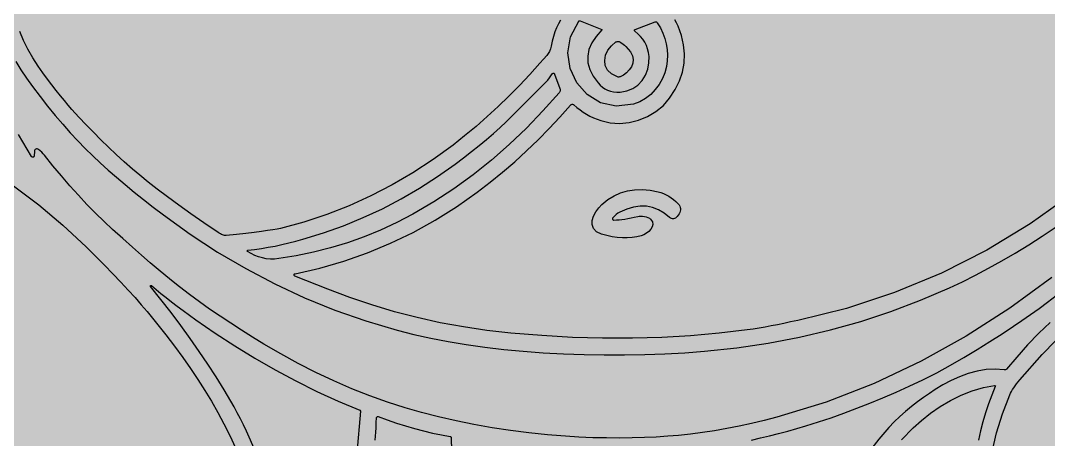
# Model space of a CAD drawing. Extents: x -301 to 301, y -300 to 300.
# Drawn here: x -83.7 to 59, y -109.8 to -51.6 of the extents above; entities that cross this region are included whole.
import ezdxf

# ---------------------------------------------------------------- set-up
doc = ezdxf.new("R2010")
doc.units = 0
doc.layers.add('LAYER_1', color=7, linetype='CONTINUOUS')

# ---------------------------------------------------------------- blocks, each defined once
blk = doc.blocks.new('*U1')
at = {"layer": 'LAYER_1', "color": 7, "linetype": 'CONTINUOUS'}
for points in [[(-301.0791, -300.0587), (-301.0791, 299.9413), (300.9617, -300.0587)], [(300.9617, -300.0587), (-301.0791, 299.9413), (300.9617, 299.9413)]]:
    blk.add_solid(points, dxfattribs=at)

msp = doc.modelspace()

# ---------------------------------------------------------------- linework, layer by layer
at = {"layer": 'LAYER_1'}
for points in [[(-8.7542, -51.5676), (-9.0361, -52.0805), (-9.2913, -52.6293), (-9.5198, -53.214), (-9.7216, -53.8345), (-9.8966, -54.4909), (-10.0449, -55.183), (-10.1448, -55.5804), (-10.281, -55.9247), (-10.4489, -56.2285), (-10.6443, -56.5041), (-11.0998, -57.0203), (-11.612, -57.5726), (-13.0112, -59.133), (-14.4408, -60.6532), (-15.901, -62.1332), (-17.3918, -63.5728), (-18.9132, -64.9721), (-20.4654, -66.3311), (-22.0482, -67.6496), (-23.6619, -68.9278), (-26.4037, -70.9373), (-29.2171, -72.7861), (-32.1021, -74.4741), (-35.0589, -76.0013), (-38.0874, -77.3676), (-41.1876, -78.5731), (-44.3596, -79.6177), (-47.6035, -80.5013), (-48.0639, -80.6002), (-48.6615, -80.7061), (-49.3963, -80.8191), (-50.2684, -80.9391), (-51.2779, -81.0663), (-52.4248, -81.2006), (-53.7091, -81.3422), (-55.131, -81.491), (-55.2507, -81.4946), (-55.3774, -81.4821), (-55.5112, -81.4533), (-55.6521, -81.4085), (-55.8, -81.3475), (-55.955, -81.2705), (-56.1169, -81.1773), (-56.2858, -81.0682), (-58.2377, -79.7351), (-60.0564, -78.4683), (-61.7418, -77.2677), (-63.2941, -76.1335), (-64.7133, -75.0658), (-65.9992, -74.0647), (-67.1521, -73.1302), (-68.1718, -72.2625), (-69.2976, -71.2614), (-70.4015, -70.2503), (-71.4834, -69.2292), (-72.5436, -68.1982), (-73.5821, -67.1573), (-74.5989, -66.1068), (-75.5942, -65.0464), (-76.5681, -63.9765), (-77.0829, -63.3882), (-77.6173, -62.7538), (-78.1711, -62.0733), (-78.7444, -61.3467), (-79.3372, -60.574), (-79.9494, -59.7552), (-80.5811, -58.8903), (-81.2321, -57.9792), (-82.0152, -56.795), (-82.6955, -55.6091), (-83.289, -54.4064), (-83.8114, -53.172)], [(62.1979, -75.7845), (56.4792, -79.8864), (50.4472, -83.5378), (44.153, -86.7213), (37.6477, -89.4193), (30.9826, -91.6144), (24.2087, -93.2889), (23.2052, -93.4973), (22.2601, -93.6935), (21.3621, -93.8774), (20.5, -94.0488), (19.6624, -94.2075), (18.8381, -94.3535), (18.0158, -94.4865), (17.1843, -94.6065), (13.2859, -95.0694), (9.329, -95.416), (5.3135, -95.6461), (1.2392, -95.7599), (-2.894, -95.7574), (-7.0862, -95.6387), (-11.3374, -95.4038), (-15.6479, -95.0528), (-18.9561, -94.6827), (-22.2252, -94.1996), (-25.4553, -93.6035), (-28.6463, -92.8944), (-31.7983, -92.0724), (-34.9112, -91.1375), (-37.9851, -90.0896), (-41.0198, -88.9289), (-45.6201, -87.1325), (-45.6201, -87.1325), (-45.6201, -87.1325), (-45.671, -87.1026), (-45.706, -87.0612), (-45.7252, -87.0126), (-45.729, -86.961), (-45.7177, -86.9107), (-45.6916, -86.8658), (-45.651, -86.8307), (-45.5961, -86.8095), (-42.1613, -86.0143), (-38.8039, -85.0415), (-35.524, -83.8912), (-32.3217, -82.5634), (-29.1972, -81.0579), (-26.1505, -79.3748), (-23.1818, -77.5139), (-20.2911, -75.4754), (-18.5061, -74.1045), (-16.7697, -72.6936), (-15.0819, -71.2426), (-13.4427, -69.7516), (-11.8521, -68.2205), (-10.3101, -66.6491), (-8.8168, -65.0376), (-7.3721, -63.3857), (-7.3201, -63.3361), (-7.2613, -63.2991), (-7.1979, -63.2749), (-7.1318, -63.2637), (-7.0652, -63.2656), (-7.0001, -63.2808), (-6.9386, -63.3094), (-6.8827, -63.3517), (-6.4616, -63.7128), (-6.0277, -64.0484), (-5.5811, -64.3584), (-5.1218, -64.6431), (-4.65, -64.9022), (-4.1655, -65.1359), (-3.6686, -65.3442), (-3.1593, -65.527), (-1.8688, -65.828), (-0.5388, -65.912), (0.7974, -65.7889), (2.1066, -65.4691), (3.3554, -64.9625), (4.5106, -64.2795), (5.5389, -63.43), (6.4069, -62.4244), (7.1752, -61.2249), (7.7657, -60.0105), (8.1786, -58.7813), (8.4138, -57.5372), (8.4713, -56.2783), (8.3512, -55.0047), (8.0534, -53.7163), (7.578, -52.4132), (7.3582, -51.9571), (7.1208, -51.535)], [(-84.3522, -57.3331), (-83.6432, -58.4759), (-82.8712, -59.621), (-82.0343, -60.7827), (-80.9851, -62.1772), (-79.937, -63.5179), (-78.89, -64.805), (-77.844, -66.0386), (-76.7991, -67.2188), (-75.7553, -68.3456), (-74.7124, -69.4192), (-73.6705, -70.4397), (-72.6286, -71.4159), (-71.5344, -72.406), (-70.388, -73.4098), (-69.1892, -74.4274), (-67.9381, -75.4588), (-66.6347, -76.5039), (-65.279, -77.5627), (-63.871, -78.6352), (-60.1633, -81.2997), (-56.3438, -83.7896), (-52.4182, -86.0973), (-48.3927, -88.2155), (-44.2732, -90.1369), (-40.0657, -91.854), (-35.7761, -93.3596), (-31.4106, -94.6463), (-29.1212, -95.2206), (-26.7621, -95.7426), (-24.3333, -96.2121), (-21.8348, -96.6292), (-19.2668, -96.9938), (-16.6294, -97.3057), (-13.9225, -97.565), (-11.1462, -97.7716), (-8.3051, -97.9282), (-5.4752, -98.0329), (-2.6566, -98.0857), (0.151, -98.0867), (2.9476, -98.036), (5.7332, -97.9335), (8.5078, -97.7793), (11.2717, -97.5735), (15.7183, -97.1063), (20.1089, -96.4577), (24.4435, -95.6278), (28.7219, -94.6166), (32.9441, -93.424), (37.1099, -92.05), (41.2194, -90.4946), (45.2725, -88.7577), (47.0625, -87.9169), (48.8687, -87.0141), (50.6911, -86.0492), (52.5299, -85.0221), (54.385, -83.9328), (56.2564, -82.781), (58.1442, -81.5668), (60.0484, -80.2899)], [(59.4676, -87.3367), (53.6537, -91.5917), (47.5933, -95.4791), (41.3063, -98.9678), (34.8129, -102.0265), (28.1333, -104.624), (21.2875, -106.729), (19.531, -107.1815), (17.7896, -107.5948), (16.0633, -107.9688), (14.352, -108.3037), (12.6557, -108.5996), (10.9741, -108.8566), (9.3075, -109.0748), (7.6555, -109.2542), (6.1384, -109.3847), (4.5605, -109.4869), (2.9218, -109.5609), (1.2223, -109.6066), (-0.5379, -109.6239), (-2.3589, -109.613), (-4.2407, -109.5736), (-6.1831, -109.5058), (-10.5614, -109.1564), (-13.1279, -108.9092), (-15.69, -108.5902), (-18.2361, -108.2043), (-20.7547, -107.756), (-23.2342, -107.25), (-25.6631, -106.691), (-28.0299, -106.0837), (-30.3231, -105.4326), (-32.7553, -104.6566), (-35.2261, -103.767), (-37.7191, -102.7731), (-40.2179, -101.6845), (-42.7062, -100.5108), (-45.1677, -99.2614), (-47.5859, -97.9459), (-49.9444, -96.5737), (-51.4995, -95.6234), (-53.0272, -94.661), (-54.5274, -93.6866), (-56.0001, -92.7001), (-57.4453, -91.7015), (-58.8628, -90.6908), (-60.2527, -89.6678), (-61.6149, -88.6327), (-62.5304, -87.9131), (-63.5166, -87.1139), (-64.5735, -86.235), (-65.7014, -85.2765), (-66.9, -84.2382), (-68.1696, -83.1203), (-69.5102, -81.9227), (-70.9218, -80.6454), (-72.1065, -79.5411), (-73.2908, -78.3836), (-74.4749, -77.1727), (-75.6589, -75.9085), (-76.8429, -74.5909), (-78.0269, -73.2199), (-79.2112, -71.7955), (-80.3958, -70.3176), (-80.5559, -70.1295), (-80.7441, -69.9374), (-80.9605, -69.7409), (-81.2053, -69.5393), (-81.2927, -69.4871), (-81.3856, -69.4631), (-81.4789, -69.4651), (-81.5677, -69.491), (-81.6472, -69.5387), (-81.7122, -69.606), (-81.758, -69.6907), (-81.7795, -69.7909), (-81.8302, -70.4559), (-81.8446, -70.5144), (-81.8748, -70.5609), (-81.9168, -70.5943), (-81.9662, -70.6136), (-82.0189, -70.6177), (-82.0707, -70.6057), (-82.1174, -70.5764), (-82.1548, -70.529), (-83.9955, -67.4681)], [(-84.6821, -74.5784), (-81.1765, -77.2351), (-77.8056, -80.0516), (-74.5948, -83.046), (-73.2794, -84.3577), (-72.0376, -85.6162), (-70.8697, -86.8216), (-69.7755, -87.9738), (-68.7552, -89.0728), (-67.8088, -90.1187), (-66.9362, -91.1114), (-66.1376, -92.0509), (-64.8088, -93.669), (-63.5401, -95.2697), (-62.3315, -96.8531), (-61.1829, -98.4193), (-60.0941, -99.9683), (-59.0651, -101.5002), (-58.0957, -103.0151), (-57.1858, -104.5131), (-56.3056, -106.0533), (-55.4548, -107.6449), (-54.6336, -109.288), (-53.8418, -110.9826)], [(-50.7804, -112.2151), (-51.9521, -109.5192), (-52.3502, -108.6527), (-52.7585, -107.7979), (-53.1772, -106.9547), (-53.6061, -106.1232), (-54.0452, -105.3034), (-54.4946, -104.4954), (-54.9542, -103.6992), (-55.424, -102.9148), (-56.5272, -101.1442), (-57.6814, -99.3672), (-58.8867, -97.584), (-60.1432, -95.7945), (-61.4507, -93.999), (-62.8094, -92.1973), (-64.2193, -90.3898), (-65.6804, -88.5763), (-65.6731, -88.4419), (-65.6674, -88.4347), (-65.5197, -88.4318), (-64.8835, -88.9809), (-64.2093, -89.5432), (-63.4969, -90.1188), (-62.7465, -90.7077), (-61.9578, -91.3097), (-61.1308, -91.9251), (-60.2654, -92.5537), (-59.3616, -93.1956), (-56.6622, -95.0476), (-53.9293, -96.8281), (-51.1584, -98.5327), (-48.345, -100.1572), (-45.4845, -101.6972), (-42.5723, -103.1482), (-39.604, -104.506), (-36.5749, -105.7661), (-36.484, -105.9074), (-36.9916, -111.7027)], [(17.7577, -109.9041), (19.0058, -109.6055), (20.2678, -109.3017), (21.5378, -108.9879), (22.8099, -108.6597), (24.0782, -108.3126), (25.3367, -107.9419), (27.0819, -107.3875), (28.8407, -106.7948), (30.613, -106.1637), (32.3988, -105.4942), (34.198, -104.7864), (36.0105, -104.0402), (37.8363, -103.2556), (39.6752, -102.4327), (41.5722, -101.5281), (43.4831, -100.5454), (45.3882, -99.504), (47.2682, -98.4237), (49.1032, -97.324), (50.8738, -96.2245), (52.5605, -95.1449), (54.1435, -94.1046), (55.3226, -93.308), (56.5062, -92.484), (57.6943, -91.6326), (58.8868, -90.7539), (60.0839, -89.8476)], [(59.25, -93.5558), (57.652, -95.0703), (56.1094, -96.6751), (54.6223, -98.3701), (53.1729, -100.0573), (53.1045, -100.1119), (53.028, -100.1479), (52.9458, -100.1647), (52.8605, -100.1616), (51.5986, -100.0605), (50.3368, -100.1222), (49.0842, -100.3285), (47.8497, -100.661), (46.6423, -101.1012), (45.471, -101.6308), (44.3447, -102.2314), (43.2724, -102.8847), (42.47, -103.4157), (41.6444, -103.9913), (40.8074, -104.6071), (39.9704, -105.2589), (39.1451, -105.9423), (38.3431, -106.6531), (37.5758, -107.3869), (36.855, -108.1395), (35.4575, -109.7655), (34.168, -111.4604)], [(60.704, -145.1311), (58.0427, -141.4958), (55.7544, -137.6117), (53.8548, -133.53), (52.3592, -129.3015), (51.2832, -124.9772), (50.8506, -122.2759), (50.6257, -119.5831), (50.6085, -116.8988), (50.799, -114.2232), (51.1972, -111.5564), (51.8032, -108.8985), (52.6171, -106.2496), (53.6387, -103.6098), (53.7433, -103.3825), (53.8674, -103.1457), (54.0108, -102.8996), (54.1737, -102.6443), (54.356, -102.3798), (54.5578, -102.1062), (54.7792, -101.8237), (55.02, -101.5323), (58.1319, -98.017), (59.9948, -96.1274)], [(38.5873, -109.8561), (40.199, -108.2069), (41.3562, -107.166), (42.6185, -106.1703), (43.9703, -105.2405), (45.3958, -104.3975), (46.8793, -103.6622), (48.4053, -103.0553), (49.9578, -102.5979), (51.5214, -102.3106), (51.5719, -102.3183), (51.61, -102.3493), (51.6286, -102.3947), (51.6208, -102.4461), (51.1193, -103.6616), (50.6618, -104.8883), (50.2483, -106.1262), (49.8787, -107.3752), (49.5532, -108.6353), (49.2717, -109.9063)], [(-34.4611, -109.9312), (-34.4189, -109.3749), (-34.3821, -108.8045), (-34.3475, -108.1962), (-34.3115, -107.5257), (-34.2709, -106.7692), (-34.252, -106.702), (-34.2061, -106.6539), (-34.1431, -106.6308), (-34.0729, -106.6382), (-32.7873, -107.1092), (-31.5111, -107.5445), (-30.244, -107.944), (-28.9861, -108.3078), (-27.7372, -108.6358), (-26.4973, -108.9279), (-25.2663, -109.1842), (-24.0441, -109.4047), (-23.9935, -109.4237), (-23.9529, -109.4581), (-23.9252, -109.5045), (-23.9131, -109.5593), (-23.8665, -111.4511)]]:
    msp.add_lwpolyline(points, dxfattribs=at)
for points in [[(-3.0014, -52.8761), (-2.9864, -52.9431), (-3.8005, -53.8424), (-4.4014, -54.7478), (-4.7892, -55.6591), (-4.964, -56.5763), (-4.9257, -57.4993), (-4.6746, -58.428), (-4.2108, -59.3623), (-3.5342, -60.3022), (-3.2392, -60.6183), (-2.9179, -60.889), (-2.5706, -61.1144), (-2.1971, -61.2946), (-1.7974, -61.4294), (-1.3717, -61.5191), (-0.9198, -61.5634), (-0.4418, -61.5626), (0.4655, -61.4146), (1.2806, -61.0812), (1.9912, -60.5882), (2.585, -59.9609), (3.0497, -59.2249), (3.373, -58.4058), (3.5428, -57.529), (3.5466, -56.6202), (3.4721, -56.086), (3.3491, -55.5792), (3.1775, -55.0999), (2.9575, -54.648), (2.689, -54.2235), (2.372, -53.8264), (2.0066, -53.4567), (1.5927, -53.1143), (1.5629, -53.0848), (1.5438, -53.0505), (1.5348, -53.0135), (1.5358, -52.9757), (1.5464, -52.9394), (1.5664, -52.9066), (1.5953, -52.8794), (1.6329, -52.8599), (4.3963, -51.8313), (4.4828, -51.8147), (4.5674, -51.8279), (4.6428, -51.868), (4.7014, -51.9327), (5.1276, -52.6489), (5.4778, -53.3778), (5.752, -54.1194), (5.95, -54.8735), (6.0718, -55.6403), (6.1175, -56.4197), (6.0869, -57.2116), (5.98, -58.0161), (5.7621, -58.8734), (5.4238, -59.7062), (4.9747, -60.4976), (4.424, -61.2307), (3.7813, -61.8888), (3.0558, -62.4549), (2.2572, -62.9123), (1.3947, -63.2441), (-1.024, -63.5437), (-3.2039, -63.0526), (-5.0548, -61.9175), (-6.4863, -60.2853), (-7.4081, -58.3027), (-7.73, -56.1167), (-7.3616, -53.8739), (-6.2127, -51.7213), (-6.1754, -51.6858), (-6.1306, -51.6648), (-6.0819, -51.6593), (-6.033, -51.6706), (-3.0014, -52.8761), (-3.0014, -52.8761)], [(-1.0399, -54.6084), (-0.9684, -54.5699), (-0.8931, -54.5429), (-0.8154, -54.5272), (-0.7366, -54.523), (-0.6579, -54.5304), (-0.5807, -54.5492), (-0.5062, -54.5797), (-0.4357, -54.6218), (-0.2408, -54.7625), (-0.0512, -54.9123), (0.1334, -55.0711), (0.3128, -55.239), (0.6567, -55.602), (0.9812, -56.0014), (1.262, -56.5174), (1.36, -57.0397), (1.3009, -57.5529), (1.1102, -58.0416), (0.8132, -58.4904), (0.4356, -58.8839), (0.0028, -59.2068), (-0.4597, -59.4436), (-0.5496, -59.4709), (-0.6423, -59.4815), (-0.7358, -59.4758), (-0.8285, -59.4537), (-1.6517, -59.0488), (-2.2105, -58.5057), (-2.5232, -57.8649), (-2.6084, -57.1668), (-2.4842, -56.4517), (-2.1691, -55.76), (-1.6816, -55.1321), (-1.0399, -54.6084), (-1.0399, -54.6084)], [(-52.1842, -83.6932), (-52.2157, -83.6524), (-52.2181, -83.6042), (-52.1943, -83.563), (-52.1469, -83.543), (-51.2108, -83.4288), (-50.2689, -83.2925), (-49.321, -83.1342), (-48.3673, -82.9538), (-47.4078, -82.7514), (-46.4425, -82.5268), (-45.4715, -82.2802), (-44.4948, -82.0116), (-41.6541, -81.1327), (-38.8702, -80.1322), (-36.1431, -79.0101), (-33.4727, -77.7664), (-30.8588, -76.4011), (-28.3016, -74.9144), (-25.801, -73.3063), (-23.3568, -71.5767), (-22.1999, -70.7065), (-21.0912, -69.846), (-20.0308, -68.9952), (-19.0186, -68.1542), (-18.0547, -67.3227), (-17.1391, -66.5009), (-16.2718, -65.6886), (-15.453, -64.8859), (-10.4973, -59.9033), (-10.2458, -59.5848), (-9.9094, -59.0476), (-9.8716, -59.002), (-9.825, -58.9712), (-9.7731, -58.955), (-9.7191, -58.9531), (-9.6666, -58.9653), (-9.6188, -58.9912), (-9.5792, -59.0306), (-9.5511, -59.0833), (-8.8125, -61.0744), (-8.79, -61.1512), (-8.7781, -61.2291), (-8.7766, -61.3069), (-8.7853, -61.3837), (-8.8042, -61.4584), (-8.8329, -61.53), (-8.8715, -61.5974), (-8.9197, -61.6595), (-11.1743, -64.1653), (-13.4828, -66.56), (-15.8592, -68.8425), (-18.3178, -71.0116), (-20.8723, -73.0661), (-23.537, -75.0049), (-26.3257, -76.8269), (-29.2527, -78.5309), (-31.4713, -79.6835), (-33.7204, -80.727), (-35.9999, -81.6616), (-38.3098, -82.4872), (-40.65, -83.2039), (-43.0205, -83.8117), (-45.4212, -84.3108), (-47.8522, -84.7011), (-48.4409, -84.7571), (-49.016, -84.7611), (-49.5777, -84.713), (-50.1258, -84.613), (-50.6605, -84.461), (-51.1818, -84.257), (-51.6897, -84.0011), (-52.1842, -83.6932), (-52.1842, -83.6932)], [(-1.4729, -79.0548), (-1.5007, -79.1033), (-1.5123, -79.1544), (-1.5091, -79.2051), (-1.4926, -79.2526), (-1.4641, -79.294), (-1.4251, -79.3263), (-1.3769, -79.3467), (-1.3211, -79.3522), (-0.9702, -79.3324), (-0.6016, -79.3007), (-0.2154, -79.2572), (0.1884, -79.2018), (0.6097, -79.1347), (1.0485, -79.0558), (1.5046, -78.9651), (1.9782, -78.8628), (2.1827, -78.8283), (2.4118, -78.8105), (2.6559, -78.8125), (2.9058, -78.8373), (3.152, -78.888), (3.3851, -78.9676), (3.5958, -79.0793), (3.7746, -79.226), (4.0157, -79.5815), (4.0813, -79.9405), (4.0014, -80.2915), (3.8057, -80.6229), (3.5241, -80.9233), (3.1864, -81.181), (2.8224, -81.3845), (2.4619, -81.5223), (1.8366, -81.6748), (1.1923, -81.7755), (0.5288, -81.8244), (-0.1536, -81.8215), (-0.8548, -81.7669), (-1.5749, -81.6606), (-2.3137, -81.5026), (-3.0712, -81.293), (-3.7652, -80.9621), (-4.1806, -80.5128), (-4.3561, -79.9779), (-4.33, -79.3903), (-4.1409, -78.7829), (-3.8272, -78.1885), (-3.4275, -77.6402), (-2.9803, -77.1707), (-2.1654, -76.5099), (-1.3046, -75.9753), (-0.3977, -75.5669), (0.5551, -75.2846), (1.5538, -75.1285), (2.5984, -75.0986), (3.6889, -75.1949), (4.8252, -75.4174), (5.2018, -75.5263), (5.5704, -75.6641), (5.9309, -75.831), (6.2835, -76.0269), (6.6279, -76.2518), (6.9642, -76.5057), (7.2924, -76.7886), (7.6124, -77.1005), (7.7321, -77.2479), (7.8221, -77.4103), (7.8821, -77.5836), (7.9116, -77.7634), (7.9104, -77.9456), (7.8783, -78.1259), (7.8147, -78.3001), (7.7196, -78.464), (7.4384, -78.8656), (7.3367, -78.9817), (7.2167, -79.0694), (7.0836, -79.1284), (6.9422, -79.1582), (6.7976, -79.1584), (6.6546, -79.1286), (6.5183, -79.0684), (6.3935, -78.9773), (5.6391, -78.3697), (4.8539, -77.9098), (4.0378, -77.5975), (3.1912, -77.4326), (2.314, -77.415), (1.4064, -77.5446), (0.4684, -77.8214), (-0.4998, -78.2452), (-0.774, -78.4032), (-1.0276, -78.5912), (-1.2606, -78.8087), (-1.4729, -79.0548), (-1.4729, -79.0548)]]:
    msp.add_lwpolyline(points, close=True, dxfattribs=at)

# ---------------------------------------------------------------- block references
at = {"layer": 'LAYER_1', "color": 7}
msp.add_blockref('*U1', (0, 0), dxfattribs=at)

doc.saveas('drawing.dxf')
